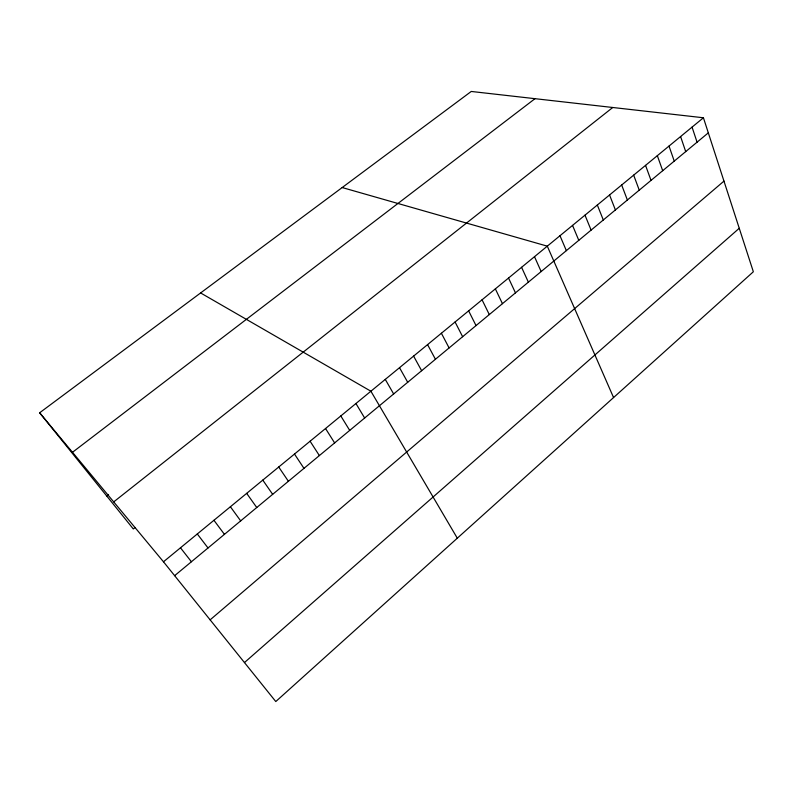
<?xml version="1.0" encoding="UTF-8"?>
<svg xmlns="http://www.w3.org/2000/svg" width="793" height="793" viewBox="0 0 793 793"><rect width="100%" height="100%" fill="white"/><g stroke="black" fill="none" stroke-linecap="round" stroke-linejoin="round"><path stroke-width="1.19" d="M244.462 662.561L739.254 228.275M210.135 619.848L723.959 181.111M174.638 575.668L708.318 132.847M163.477 561.781L703.431 117.77L753.35 271.761L275.786 701.547L163.477 561.781L39.65 412.786L471.25 91.453L703.431 117.77M135.097 527.504L133.303 528.951L39.65 412.786M113.706 501.89L612.751 107.491M106.678 495.922L108.532 494.465M72.49 452.297L535.007 98.679M342.179 187.544L547.299 246.157L613.564 397.561M200.609 292.944L370.896 391.217L457.303 538.189M180.477 547.794L191.42 561.751M197.298 533.967L208.014 547.973M213.941 520.287L224.439 534.353M230.396 506.747L240.685 520.872M246.682 493.365L256.754 507.53M262.79 480.112L272.663 494.336M278.72 467.008L288.394 481.282M294.49 454.042L303.967 468.366M310.093 441.215L319.371 455.579M325.536 428.517L334.626 442.92M340.812 415.958L349.713 430.401M355.938 403.518L364.651 418.01M385.279 379.391L393.645 393.952M399.513 367.684L407.711 382.276M413.609 356.097L421.638 370.718M427.566 344.618L435.436 359.269M441.394 333.248L449.096 347.939M455.083 321.998L462.626 336.708M468.633 310.846L476.028 325.586M482.065 299.804L489.301 314.573M495.357 288.87L502.445 303.669M508.531 278.046L515.47 292.865M521.576 267.31L528.376 282.159M534.502 256.684L541.153 271.553M559.987 235.729L566.361 250.638M572.546 225.4L578.791 240.319M584.996 215.161L591.102 230.099M597.337 205.02L603.304 219.978M609.559 194.969L615.398 209.947M621.662 185.017L627.382 200.005M633.666 175.144L639.257 190.151M645.552 165.37L651.023 180.388M657.338 155.676L662.69 170.703M669.014 146.071L674.248 161.118M680.592 136.555L685.707 151.612M692.061 127.128L697.067 142.185"/></g></svg>
